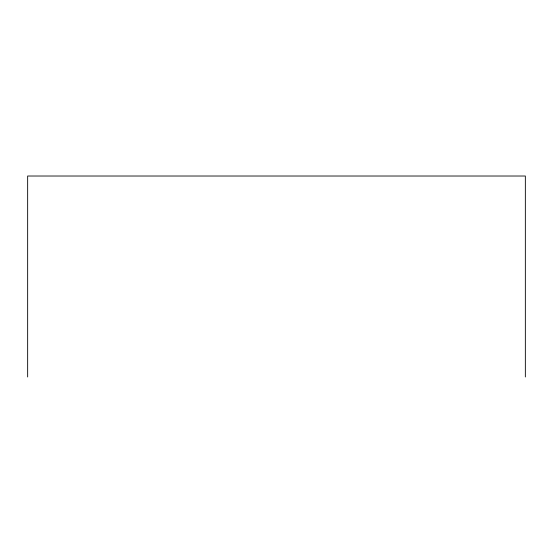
<?xml version="1.0" encoding="UTF-8"?>
<svg xmlns="http://www.w3.org/2000/svg" width="553" height="553" viewBox="0 0 553 553"><rect width="100%" height="100%" fill="white"/><g stroke="black" fill="none" stroke-linecap="round" stroke-linejoin="round"><path stroke-width="0.83" d="M525.35 376.98L525.35 176.02L27.65 176.02L27.65 376.98"/></g></svg>
